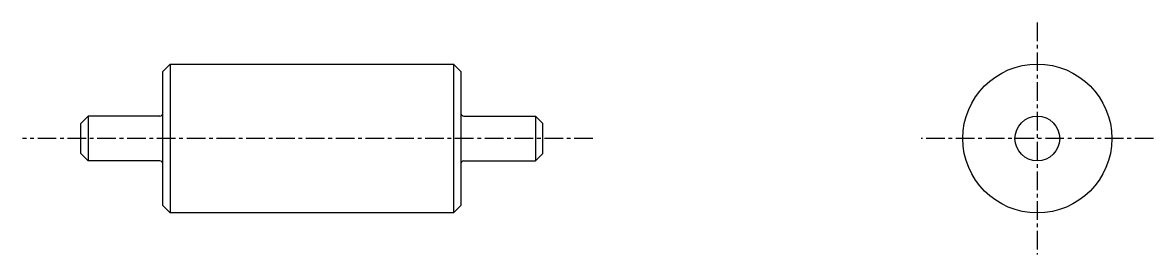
# Model space of a CAD drawing. Extents: x 58 to 139, y 92 to 195.
# Drawn here: x 63.1 to 139, y 179 to 194.6 of the extents above; entities outside this region: 2.
import ezdxf

# ---------------------------------------------------------------- set-up
doc = ezdxf.new("R2010")
doc.units = 0
doc.linetypes.add('CENTER', pattern=[2, 1.25, -0.25, 0.25, -0.25])
doc.layers.get('0').update_dxf_attribs({"linetype": 'CONTINUOUS'})
doc.layers.add('CENTER', color=1, linetype='CENTER')

msp = doc.modelspace()

# ---------------------------------------------------------------- linework, layer by layer
for p, q in [((72.556, 191.268), (73.056, 191.768)), ((72.556, 182.268), (72.556, 191.268)), ((73.056, 191.768), (73.056, 181.768)), ((73.056, 191.768), (92.056, 191.768)), ((92.056, 191.768), (92.056, 181.768)), ((92.056, 191.768), (92.556, 191.268)), ((92.556, 191.268), (92.556, 182.268)), ((73.056, 189.268), (73.056, 189.268)), ((67.056, 187.768), (67.556, 188.268)), ((98.056, 187.768), (97.556, 188.268)), ((67.056, 185.768), (67.056, 187.768)), ((98.056, 185.768), (98.056, 187.768)), ((73.056, 186.768), (73.056, 186.768)), ((67.056, 185.768), (67.556, 185.268)), ((98.056, 185.768), (97.556, 185.268)), ((73.056, 181.768), (72.556, 182.268)), ((92.556, 182.268), (92.056, 181.768)), ((92.056, 181.768), (73.056, 181.768))]:
    msp.add_line(p, q)
at = {"color": 7}
for p, q in [((67.556, 188.268), (67.556, 185.268)), ((97.556, 188.268), (97.556, 185.268))]:
    msp.add_line(p, q, dxfattribs=at)
at = {"color": 7, "linetype": 'CONTINUOUS'}
for p, q in [((72.356, 188.268), (67.556, 188.268)), ((92.756, 188.268), (97.556, 188.268)), ((72.356, 185.268), (67.556, 185.268)), ((92.756, 185.268), (97.556, 185.268))]:
    msp.add_line(p, q, dxfattribs=at)
msp.add_circle((131.23, 186.768), 5)
msp.add_circle((131.23, 186.768), 1.5, dxfattribs=at)
for centre, start, end in [((72.356, 188.468), 270, 0), ((92.756, 188.468), 180, 270), ((72.356, 185.068), 0, 90), ((92.756, 185.068), 90, 180)]:
    msp.add_arc(centre, 0.2, start, end)
at = {"layer": 'CENTER', "color": 1, "linetype": 'CENTER'}
for p, q in [((131.23, 194.555), (131.23, 178.981)), ((101.407, 186.768), (63.147, 186.768)), ((139.017, 186.768), (123.443, 186.768))]:
    msp.add_line(p, q, dxfattribs=at)

# ---------------------------------------------------------------- texts
for s, p in [('SFRQ10-20-F5.5-P3-T5.5-Q3', (57.606, 107.935)), ('SFRQ10', (57.606, 92.935))]:
    msp.add_text(s, height=4).set_placement(p)

doc.saveas('drawing.dxf')
